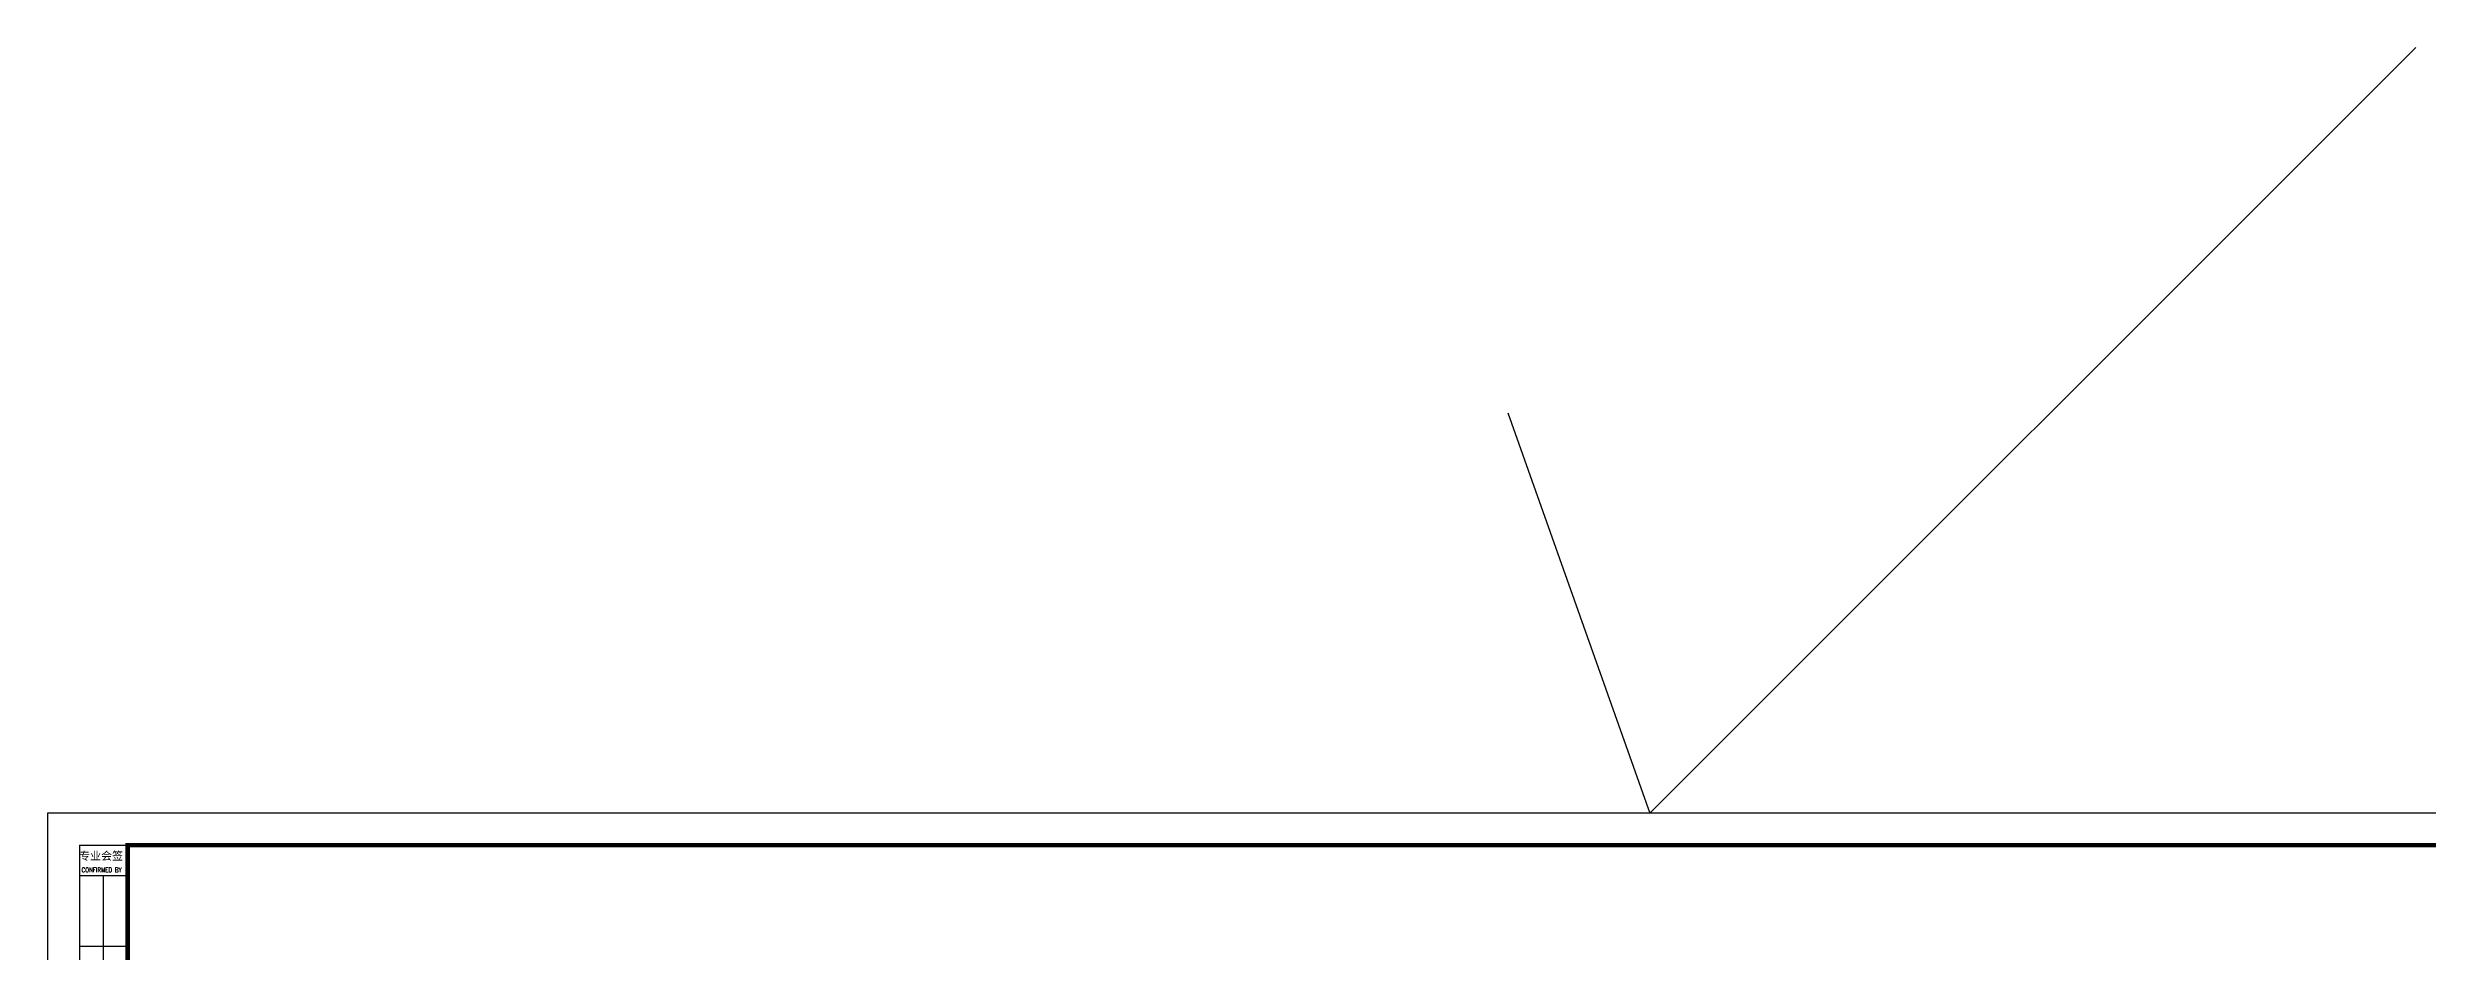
# Model space of a CAD drawing. Extents: x -173215 to 463891, y -864580 to -620646.
# Drawn here: x 4454 to 78804, y -699289 to -671044 of the extents above; entities that cross this region are included whole.
import ezdxf

# ---------------------------------------------------------------- set-up
doc = ezdxf.new("R2010")
doc.units = 0
doc.header["$LTSCALE"] = 500
doc.header["$MEASUREMENT"] = 0
for name, color, linetype in [('WALL', 6, 'CONTINUOUS'), ('图框', 4, 'CONTINUOUS'), ('彩钢板', 253, 'CONTINUOUS')]:
    doc.layers.add(name, color=color, linetype=linetype)
doc.styles.add('iIcon2', font='')
doc.styles.add('MIMI-TKWZ', font='romanc.shx', dxfattribs={"width": 0.75, "oblique": 15, "bigfont": 'bigfont.shx'})
doc.styles.get('iIcon2').set_extended_font_data('SimSun')

# ---------------------------------------------------------------- blocks, each defined once
blk = doc.blocks.new('jhyfty')
at = {"layer": '图框'}
for p, q in [((651751, 164110), (653251, 164110)), ((651751, 164110), (651751, 150826)), ((651751, 163165), (653251, 163165)), ((651751, 160958), (653251, 160958))]:
    blk.add_line(p, q, dxfattribs=at)
blk.add_lwpolyline([(650751, 105710), (776851, 105710), (776851, 165110), (650751, 165110)], close=True, dxfattribs=at)
at = {"layer": '图框', "const_width": 140}
blk.add_lwpolyline([(653251, 164110), (775851, 164110), (775851, 106710), (653251, 106710)], close=True, dxfattribs=at)
at = {"layer": '图框'}
blk.add_lwpolyline([(652501, 150826), (652501, 163165)], dxfattribs=at)
at = {"layer": '图框', "style": 'iIcon2'}
blk.add_text('专业会签', height=250, dxfattribs=at).set_placement((651740, 163652))
at = {"layer": '图框', "style": 'MIMI-TKWZ', "width": 0.75}
blk.add_text('CONFIRMED BY', height=145, dxfattribs=at).set_placement((651810, 163266))

msp = doc.modelspace()

# ---------------------------------------------------------------- linework, layer by layer
at = {"layer": '彩钢板'}
for p, q in [((54511.1, -694971.3), (78438.4, -671043.9)), ((50070.9, -682459.4), (54511.1, -694971.3))]:
    msp.add_line(p, q, dxfattribs=at)

# ---------------------------------------------------------------- block references
at = {"layer": 'WALL'}
msp.add_blockref('jhyfty', (-646297.1, -860081.2), dxfattribs=at)

doc.saveas('drawing.dxf')
